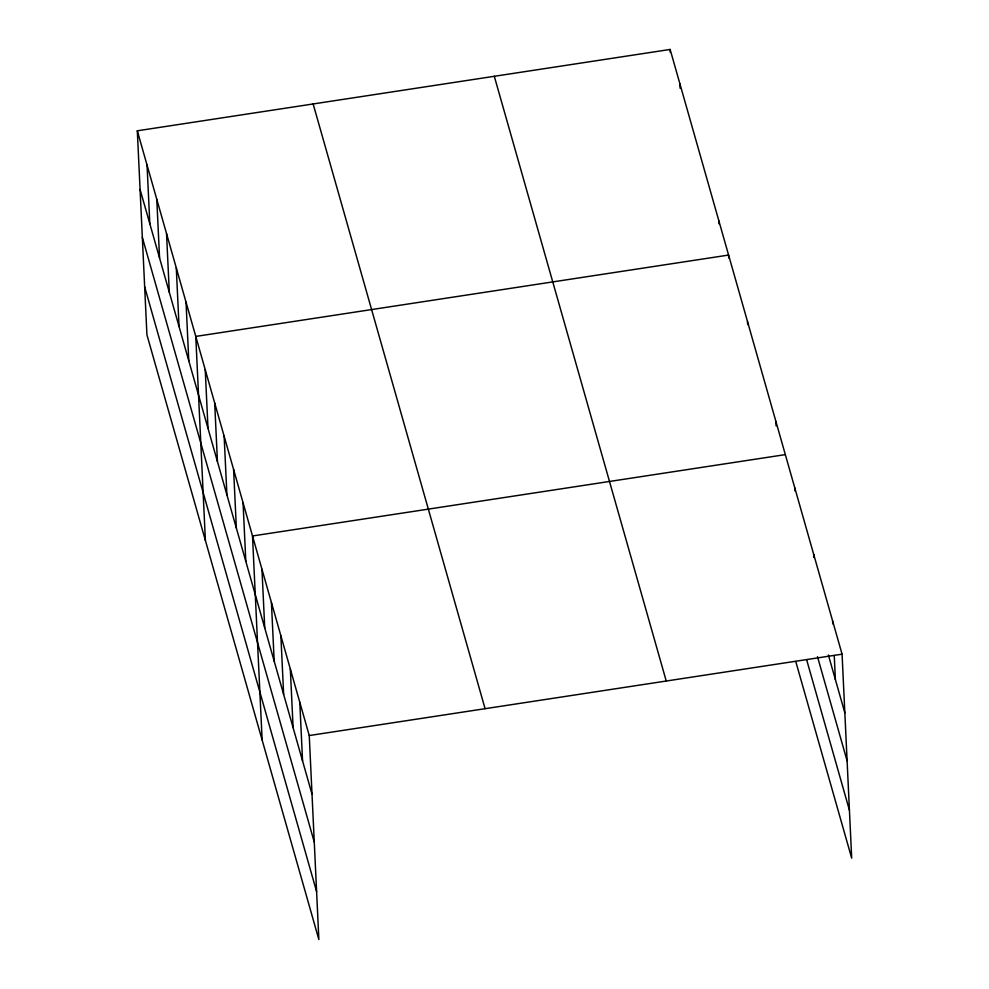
<?xml version="1.0" encoding="UTF-8"?>
<svg xmlns="http://www.w3.org/2000/svg" width="989" height="989" viewBox="0 0 989 989"><rect width="100%" height="100%" fill="white"/><g stroke="black" fill="none" stroke-linecap="round" stroke-linejoin="round"><path stroke-width="1.48" d="M137.31 130.808L309.248 735.544L318.866 939.55L146.928 334.826L137.31 130.808L670.134 49.45L842.072 654.174L851.69 858.192L795.774 661.517M785.328 454.619L252.504 535.976L262.134 739.995M309.248 735.544L842.072 654.174M828.386 654.99L844.841 712.834M817.495 656.684L847.091 760.801M806.665 659.836L849.427 810.226M494.302 76.301L666.24 681.025M313.142 103.956L485.08 708.693M140.079 189.468L312.017 794.204M142.342 237.434L314.279 842.158M144.666 286.859L316.604 891.584M832.614 620.919L832.75 623.923M834.246 655.509L835.384 679.579M813.7 554.396L813.836 557.413M794.785 487.874L794.921 490.89M775.871 421.363L776.081 425.876M747.499 321.573L747.647 324.59M728.732 258.067L728.584 255.063L195.773 336.421L205.391 540.427M718.842 220.794L718.991 223.798M679.876 83.719L680.086 88.231M670.134 49.45L670.27 52.454M299.791 702.277L302.56 760.937M290.333 669.021L293.103 727.681M280.876 635.754L283.645 694.414M271.419 602.499L274.188 661.159M261.961 569.244L264.731 627.891M243.059 502.721L245.816 561.381M233.602 469.454L236.359 528.114M224.144 436.198L226.901 494.859M214.687 402.943L217.444 461.591M205.23 369.676L207.999 428.336M186.031 302.152L188.788 360.812M176.289 267.883L179.046 326.543M166.535 233.614L169.304 292.274M156.794 199.345L159.563 258.005M147.052 165.076L149.821 223.737"/></g></svg>
